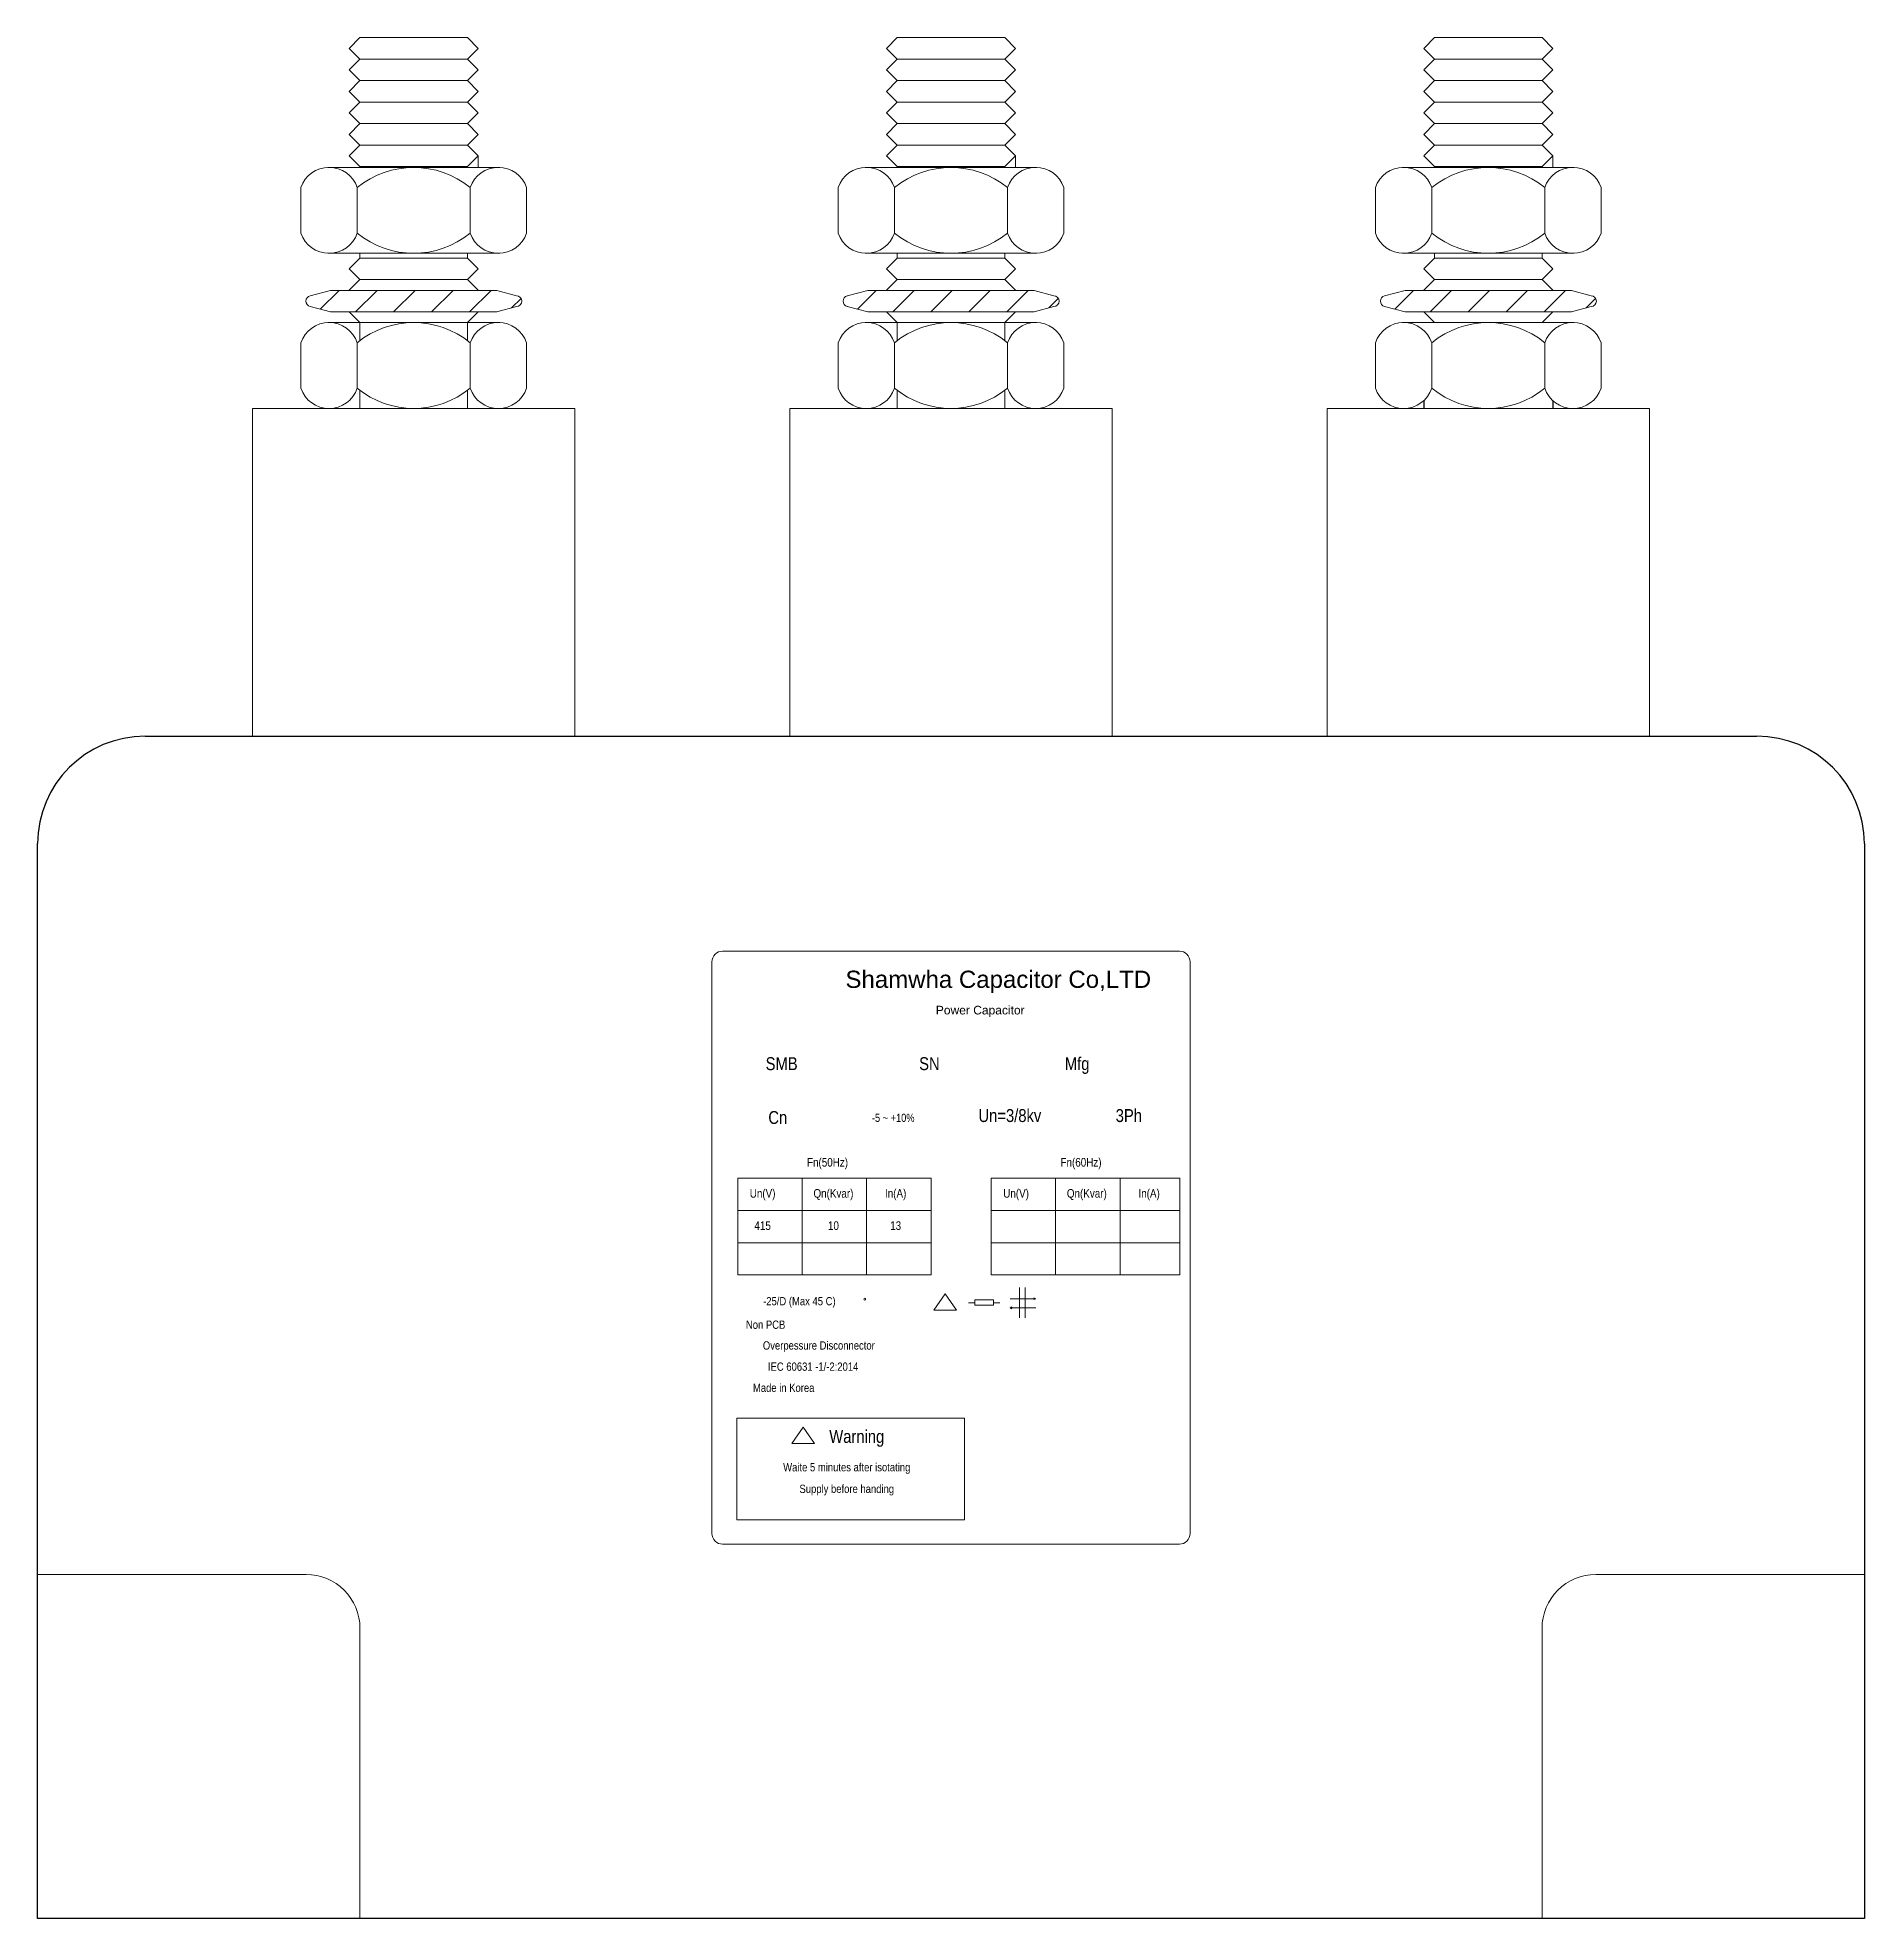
# Model space of a CAD drawing. Header units: millimetres. Extents: x 0 to 170, y 0 to 175.
import ezdxf
from ezdxf.enums import TextEntityAlignment as Align

# ---------------------------------------------------------------- set-up
doc = ezdxf.new("R2010")
doc.units = ezdxf.units.MM
doc.layers.add('00', color=7, linetype='Continuous', lineweight=0)
doc.styles.add('Helvetica-Narrow', font='txt')

# ---------------------------------------------------------------- blocks, each defined once
blk = doc.blocks.new('*U481')
at = {"lineweight": 5}
h = blk.add_hatch(dxfattribs=at)
h.set_pattern_fill('ANSI31', color=74, scale=20, style=0)
h.set_pattern_definition([(45, (-1124.0405, -915.758), (-1.767767, 1.767767), [])])
h.paths.add_polyline_path([(-40.44, 60.98), (-42.25, 61.48), (-44.5, 61.48), (-57.75, 61.48), (-59.7, 60.95, 0.727937), (-59.7, 60), (-57.75, 59.48), (-55.5, 59.48), (-42.25, 59.48), (-40.44, 59.98, 1)])
h = blk.add_hatch(dxfattribs=at)
h.set_pattern_fill('ANSI31', color=74, scale=20, style=0)
h.set_pattern_definition([(45, (-1074.0405, -915.758), (-1.767767, 1.767767), [])])
h.paths.add_polyline_path([(9.56, 60.98), (7.75, 61.48), (5.5, 61.48), (-7.75, 61.48), (-9.7, 60.95, 0.727937), (-9.7, 60), (-7.75, 59.48), (-5.5, 59.48), (7.75, 59.48), (9.56, 59.98, 1)])
h = blk.add_hatch(dxfattribs=at)
h.set_pattern_fill('ANSI31', color=74, scale=20, style=0)
h.set_pattern_definition([(45, (-1024.0405, -915.758), (-1.767767, 1.767767), [])])
h.paths.add_polyline_path([(59.56, 60.98), (57.75, 61.48), (55.5, 61.48), (42.25, 61.48), (40.3, 60.95, 0.727937), (40.3, 60), (42.25, 59.48), (44.5, 59.48), (57.75, 59.48), (59.56, 59.98, 1)])
at = {"color": 74, "lineweight": 5}
for p, q in [((-55, 83), (-56, 84)), ((-45, 83), (-44, 84)), ((-5, 83), (-6, 84)), ((5, 83), (6, 84)), ((45, 83), (44, 84)), ((55, 83), (56, 84)), ((-45, 83), (-55, 83)), ((5, 83), (-5, 83)), ((55, 83), (45, 83)), ((-55, 81), (-56, 82)), ((-45, 81), (-55, 81)), ((-45, 81), (-44, 82)), ((-5, 81), (-6, 82)), ((5, 81), (-5, 81)), ((5, 81), (6, 82)), ((45, 81), (44, 82)), ((55, 81), (45, 81)), ((55, 81), (56, 82)), ((-55, 79), (-56, 80)), ((-55, 79), (-56, 80)), ((-45, 79), (-55, 79)), ((-45, 79), (-55, 79)), ((-45, 79), (-44, 80)), ((-45, 79), (-44, 80)), ((-5, 79), (-6, 80)), ((-5, 79), (-6, 80)), ((5, 79), (-5, 79)), ((5, 79), (-5, 79)), ((5, 79), (6, 80)), ((5, 79), (6, 80)), ((45, 79), (44, 80)), ((45, 79), (44, 80)), ((55, 79), (45, 79)), ((55, 79), (45, 79)), ((55, 79), (56, 80)), ((55, 79), (56, 80)), ((-55, 77), (-56, 78)), ((-55, 77), (-56, 78)), ((-45, 77), (-55, 77)), ((-45, 77), (-55, 77)), ((-45, 77), (-44, 78)), ((-45, 77), (-44, 78)), ((-5, 77), (-6, 78)), ((-5, 77), (-6, 78)), ((5, 77), (-5, 77)), ((5, 77), (-5, 77)), ((5, 77), (6, 78)), ((5, 77), (6, 78)), ((45, 77), (44, 78)), ((45, 77), (44, 78)), ((55, 77), (45, 77)), ((55, 77), (45, 77)), ((55, 77), (56, 78)), ((55, 77), (56, 78)), ((-55, 75), (-56, 76)), ((-45, 75), (-44, 76)), ((-5, 75), (-6, 76)), ((5, 75), (6, 76)), ((45, 75), (44, 76)), ((55, 75), (56, 76)), ((-55, 73), (-56, 74)), ((-45, 75), (-55, 75)), ((-45, 73), (-44, 74)), ((-5, 73), (-6, 74)), ((5, 75), (-5, 75)), ((5, 73), (6, 74)), ((45, 73), (44, 74)), ((55, 75), (45, 75)), ((55, 73), (56, 74)), ((-45, 73), (-55, 73)), ((5, 73), (-5, 73)), ((55, 73), (45, 73)), ((-55, 64.49), (-55, 64.93)), ((-45, 64.49), (-45, 64.93)), ((-5, 64.49), (-5, 64.93)), ((5, 64.49), (5, 64.93)), ((45, 64.49), (45, 64.93)), ((55, 64.49), (55, 64.93)), ((-55, 62.49), (-56, 63.49)), ((-45, 64.49), (-55, 64.49)), ((-45, 62.49), (-44, 63.49)), ((-5, 62.49), (-6, 63.49)), ((5, 64.49), (-5, 64.49)), ((5, 62.49), (6, 63.49)), ((45, 62.49), (44, 63.49)), ((55, 64.49), (45, 64.49)), ((55, 62.49), (56, 63.49)), ((-57.75, 61.48), (-59.65, 60.97)), ((-57.75, 61.48), (-55.5, 61.48)), ((-57.75, 61.48), (-42.25, 61.48)), ((-55.99, 61.48), (-56, 61.49)), ((-55.99, 61.48), (-56, 61.49)), ((-45, 62.49), (-55, 62.49)), ((-42.25, 61.48), (-44.5, 61.48)), ((-44.01, 61.48), (-44, 61.49)), ((-44.01, 61.48), (-44, 61.49)), ((-40.44, 60.98), (-42.25, 61.48)), ((-7.75, 61.48), (-9.65, 60.97)), ((-7.75, 61.48), (7.75, 61.48)), ((-7.75, 61.48), (-5.5, 61.48)), ((-5.99, 61.48), (-6, 61.49)), ((-5.99, 61.48), (-6, 61.49)), ((5, 62.49), (-5, 62.49)), ((7.75, 61.48), (5.5, 61.48)), ((5.99, 61.48), (6, 61.49)), ((5.99, 61.48), (6, 61.49)), ((9.56, 60.98), (7.75, 61.48)), ((42.25, 61.48), (40.35, 60.97)), ((42.25, 61.48), (44.5, 61.48)), ((42.25, 61.48), (57.75, 61.48)), ((44.01, 61.48), (44, 61.49)), ((44.01, 61.48), (44, 61.49)), ((55, 62.49), (45, 62.49)), ((57.75, 61.48), (55.5, 61.48)), ((55.99, 61.48), (56, 61.49)), ((55.99, 61.48), (56, 61.49)), ((59.56, 60.98), (57.75, 61.48)), ((-57.75, 59.48), (-59.65, 59.99)), ((-40.44, 59.98), (-42.25, 59.48)), ((-7.75, 59.48), (-9.65, 59.99)), ((9.56, 59.98), (7.75, 59.48)), ((42.25, 59.48), (40.35, 59.99)), ((59.56, 59.98), (57.75, 59.48)), ((-55.5, 59.48), (-57.75, 59.48)), ((-42.25, 59.48), (-57.75, 59.48)), ((-55, 58.49), (-56, 59.49)), ((-55, 58.49), (-55, 56.81)), ((-45, 58.49), (-55, 58.49)), ((-45, 58.49), (-55, 58.49)), ((-45, 58.49), (-44, 59.49)), ((-45, 58.49), (-44, 59.49)), ((-45, 58.49), (-45, 56.81)), ((-42.25, 59.48), (-44.5, 59.48)), ((7.75, 59.48), (-7.75, 59.48)), ((-5.5, 59.48), (-7.75, 59.48)), ((-5, 58.49), (-6, 59.49)), ((-5, 58.49), (-5, 56.81)), ((5, 58.49), (-5, 58.49)), ((5, 58.49), (-5, 58.49)), ((5, 58.49), (6, 59.49)), ((5, 58.49), (6, 59.49)), ((5, 58.49), (5, 56.81)), ((7.75, 59.48), (5.5, 59.48)), ((44.5, 59.48), (42.25, 59.48)), ((57.75, 59.48), (42.25, 59.48)), ((45, 58.49), (44, 59.49)), ((55, 58.49), (45, 58.49)), ((55, 58.49), (45, 58.49)), ((55, 58.49), (56, 59.49)), ((55, 58.49), (56, 59.49)), ((57.75, 59.48), (55.5, 59.48)), ((-60.5, 52.37), (-60.5, 56.62)), ((-39.5, 52.37), (-39.5, 56.62)), ((-10.5, 52.37), (-10.5, 56.62)), ((10.5, 52.37), (10.5, 56.62)), ((39.5, 52.37), (39.5, 56.62)), ((60.5, 52.37), (60.5, 56.62)), ((-55, 52.17), (-55, 50.49)), ((-45, 52.17), (-45, 50.49)), ((-5, 52.17), (-5, 50.49)), ((5, 52.17), (5, 50.49)), ((-35, 50.49), (-65, 50.49)), ((-65, 50.49), (-65, 20)), ((-35, 20), (-35, 50.49)), ((15, 50.49), (-15, 50.49)), ((-15, 50.49), (-15, 20)), ((-15, 50.49), (-15, 20)), ((-15, 50.49), (-15, 20)), ((15, 20), (15, 50.49)), ((15, 20), (15, 50.49)), ((15, 20), (15, 50.49)), ((65, 50.49), (35, 50.49)), ((35, 50.49), (35, 20)), ((35, 50.49), (35, 20)), ((35, 50.49), (35, 20)), ((65, 20), (65, 50.49)), ((65, 20), (65, 50.49)), ((65, 20), (65, 50.49)), ((-35, 20), (-35, 48.49)), ((15, 20), (15, 48.49)), ((15, 20), (15, 48.49)), ((15, 20), (15, 48.49)), ((65, 20), (65, 48.49)), ((65, 20), (65, 48.49)), ((65, 20), (65, 48.49)), ((-50, 20), (-35, 20)), ((50, 20), (65, 20)), ((50, 20), (65, 20)), ((50, 20), (65, 20))]:
    blk.add_line(p, q, dxfattribs=at)
at = {"color": 74}
for p, q in [((44, 51.22), (44, 50.49)), ((56.01, 51.21), (56.01, 50.49)), ((-75, 20), (75, 20)), ((-75, 20), (75, 20)), ((-85, -90), (-85, 10)), ((85, 10), (85, -90)), ((85, -90), (-85, -90))]:
    blk.add_line(p, q, dxfattribs=at)
at = {"lineweight": 9}
for p, q in [((-13.85, -21.13), (-13.85, -30.13)), ((-7.85, -21.13), (-7.85, -30.13)), ((9.73, -21.13), (9.73, -30.13)), ((15.73, -21.13), (15.73, -30.13)), ((-19.85, -24.13), (-1.85, -24.13)), ((21.28, -24.13), (3.73, -24.13)), ((-19.85, -27.13), (-1.85, -27.13)), ((21.28, -27.13), (3.73, -27.13)), ((-19.85, -30.13), (-1.85, -30.13)), ((21.28, -30.13), (3.73, -30.13)), ((6.37, -31.31), (6.37, -34.12)), ((6.89, -31.31), (6.89, -34.12)), ((2.22, -32.71), (1.63, -32.71)), ((3.95, -32.71), (4.55, -32.71)), ((5.5, -32.34), (7.88, -32.34)), ((5.5, -33.18), (5.66, -33.1)), ((7.88, -33.18), (5.5, -33.18)), ((5.5, -33.18), (5.64, -33.18)), ((5.5, -33.18), (5.66, -33.27)), ((5.5, -33.18), (5.64, -33.18)), ((7.88, -32.34), (7.71, -32.26)), ((7.88, -32.34), (7.71, -32.43)), ((7.88, -32.34), (7.73, -32.34)), ((7.88, -32.34), (7.73, -32.34)), ((-1.61, -33.4), (0.5, -33.4))]:
    blk.add_line(p, q, dxfattribs=at)
at = {"color": 1, "lineweight": 9}
blk.add_line((-14.8, -45.81), (-12.69, -45.81), dxfattribs=at)
at = {"lineweight": 9}
blk.add_lwpolyline([(-21.25, -55.18), (21.25, -55.18, 0.414214), (22.25, -54.18), (22.25, -1, 0.414214), (21.25, 0), (-21.25, 0, 0.414214), (-22.25, -1), (-22.25, -54.18, 0.414214)], format="xyb", close=True, dxfattribs=at)
for points in [[(-19.85, -30.13), (-1.85, -30.13), (-1.85, -21.13), (-19.85, -21.13)], [(21.28, -30.13), (3.73, -30.13), (3.73, -21.13), (21.28, -21.13)], [(2.22, -32.95), (3.95, -32.95), (3.95, -32.46), (2.22, -32.46)], [(-19.94, -52.91), (1.26, -52.91), (1.26, -43.47), (-19.94, -43.47)]]:
    blk.add_lwpolyline(points, close=True, dxfattribs=at)
for points in [[(-1.61, -33.4), (-0.55, -31.88)], [(0.5, -33.4), (-0.55, -31.88)]]:
    blk.add_lwpolyline(points, dxfattribs=at)
at = {"color": 1, "lineweight": 9}
for points in [[(-14.8, -45.81), (-13.75, -44.28)], [(-12.69, -45.81), (-13.75, -44.28)]]:
    blk.add_lwpolyline(points, dxfattribs=at)
at = {"color": 8, "lineweight": 9}
for points in [[(-85, -58), (-60, -58, -0.414214), (-55, -63), (-55, -90)], [(85, -58), (60, -58, 0.414214), (55, -63), (55, -90)]]:
    blk.add_lwpolyline(points, format="xyb", dxfattribs=at)
at = {"lineweight": 9}
blk.add_circle((-8.03, -32.39), 0.0877, dxfattribs=at)
at = {"color": 74, "lineweight": 5}
for centre, start, end in [((-59.54, 60.48), 102.246, 257.754), ((-40.44, 60.48), 270, 90), ((-9.54, 60.48), 102.246, 257.754), ((9.56, 60.48), 270, 90), ((40.46, 60.48), 102.246, 257.754), ((59.56, 60.48), 270, 90)]:
    blk.add_arc(centre, 0.5, start, end, dxfattribs=at)
at = {"color": 74}
for centre, start, end in [((-75, 10), 90, 180), ((75, 10), 0, 90)]:
    blk.add_arc(centre, 10, start, end, dxfattribs=at)
at = {"layer": '00', "color": 74, "lineweight": 5}
for p, q in [((-56, 84), (-55, 85)), ((-55, 85), (-45, 85)), ((-44, 84), (-45, 85)), ((-6, 84), (-5, 85)), ((-5, 85), (5, 85)), ((6, 84), (5, 85)), ((44, 84), (45, 85)), ((45, 85), (55, 85)), ((56, 84), (55, 85)), ((-56, 82), (-55, 83)), ((-55, 83), (-45, 83)), ((-44, 82), (-45, 83)), ((-6, 82), (-5, 83)), ((-5, 83), (5, 83)), ((6, 82), (5, 83)), ((44, 82), (45, 83)), ((45, 83), (55, 83)), ((56, 82), (55, 83)), ((-56, 80), (-55, 81)), ((-56, 80), (-55, 81)), ((-55, 81), (-45, 81)), ((-55, 81), (-45, 81)), ((-44, 80), (-45, 81)), ((-44, 80), (-45, 81)), ((-6, 80), (-5, 81)), ((-6, 80), (-5, 81)), ((-5, 81), (5, 81)), ((-5, 81), (5, 81)), ((6, 80), (5, 81)), ((6, 80), (5, 81)), ((44, 80), (45, 81)), ((44, 80), (45, 81)), ((45, 81), (55, 81)), ((45, 81), (55, 81)), ((56, 80), (55, 81)), ((56, 80), (55, 81)), ((-56, 78), (-55, 79)), ((-56, 78), (-55, 79)), ((-55, 79), (-45, 79)), ((-55, 79), (-45, 79)), ((-44, 78), (-45, 79)), ((-44, 78), (-45, 79)), ((-6, 78), (-5, 79)), ((-6, 78), (-5, 79)), ((-5, 79), (5, 79)), ((-5, 79), (5, 79)), ((6, 78), (5, 79)), ((6, 78), (5, 79)), ((44, 78), (45, 79)), ((44, 78), (45, 79)), ((45, 79), (55, 79)), ((45, 79), (55, 79)), ((56, 78), (55, 79)), ((56, 78), (55, 79)), ((-56, 76), (-55, 77)), ((-55, 77), (-45, 77)), ((-44, 76), (-45, 77)), ((-6, 76), (-5, 77)), ((-5, 77), (5, 77)), ((6, 76), (5, 77)), ((44, 76), (45, 77)), ((45, 77), (55, 77)), ((56, 76), (55, 77)), ((-56, 74), (-55, 75)), ((-55, 75), (-45, 75)), ((-44, 74), (-45, 75)), ((-44, 72.93), (-44, 74)), ((-6, 74), (-5, 75)), ((-5, 75), (5, 75)), ((6, 74), (5, 75)), ((6, 72.93), (6, 74)), ((44, 74), (45, 75)), ((45, 75), (55, 75)), ((56, 74), (55, 75)), ((56, 72.93), (56, 74)), ((-42, 72.93), (-58, 72.93)), ((-58, 72.93), (-43.99, 72.93)), ((-8, 72.93), (6.01, 72.93)), ((8, 72.93), (-8, 72.93)), ((42, 72.93), (56.01, 72.93)), ((58, 72.93), (42, 72.93)), ((-60.5, 71.05), (-60.5, 66.8)), ((-55.25, 66.8), (-55.25, 71.05)), ((-44.75, 66.8), (-44.75, 71.05)), ((-39.5, 71.05), (-39.5, 66.8)), ((-10.5, 71.05), (-10.5, 66.8)), ((-5.25, 66.8), (-5.25, 71.05)), ((5.25, 66.8), (5.25, 71.05)), ((10.5, 71.05), (10.5, 66.8)), ((39.5, 71.05), (39.5, 66.8)), ((44.75, 66.8), (44.75, 71.05)), ((55.25, 66.8), (55.25, 71.05)), ((60.5, 71.05), (60.5, 66.8)), ((-42, 64.93), (-58, 64.93)), ((8, 64.93), (-8, 64.93)), ((58, 64.93), (42, 64.93)), ((-56, 63.49), (-55, 64.49)), ((-55, 64.49), (-45, 64.49)), ((-44, 63.49), (-45, 64.49)), ((-6, 63.49), (-5, 64.49)), ((-5, 64.49), (5, 64.49)), ((6, 63.49), (5, 64.49)), ((44, 63.49), (45, 64.49)), ((45, 64.49), (55, 64.49)), ((56, 63.49), (55, 64.49)), ((-56, 61.49), (-55, 62.49)), ((-56, 61.49), (-55, 62.49)), ((-55, 62.49), (-45, 62.49)), ((-55, 62.49), (-45, 62.49)), ((-44, 61.49), (-45, 62.49)), ((-44, 61.49), (-45, 62.49)), ((-6, 61.49), (-5, 62.49)), ((-6, 61.49), (-5, 62.49)), ((-5, 62.49), (5, 62.49)), ((-5, 62.49), (5, 62.49)), ((6, 61.49), (5, 62.49)), ((6, 61.49), (5, 62.49)), ((44, 61.49), (45, 62.49)), ((44, 61.49), (45, 62.49)), ((45, 62.49), (55, 62.49)), ((45, 62.49), (55, 62.49)), ((56, 61.49), (55, 62.49)), ((56, 61.49), (55, 62.49)), ((-58, 58.49), (-43.99, 58.49)), ((-42, 58.49), (-58, 58.49)), ((-55, 58.49), (-45, 58.49)), ((8, 58.49), (-8, 58.49)), ((-8, 58.49), (6.01, 58.49)), ((-5, 58.49), (5, 58.49)), ((58, 58.49), (42, 58.49)), ((42, 58.49), (56.01, 58.49)), ((45, 58.49), (55, 58.49)), ((-60.5, 52.37), (-60.5, 56.62)), ((-60.5, 56.62), (-60.5, 52.37)), ((-55.25, 52.37), (-55.25, 56.62)), ((-44.75, 52.37), (-44.75, 56.62)), ((-39.5, 52.37), (-39.5, 56.62)), ((-39.5, 56.62), (-39.5, 52.37)), ((-10.5, 56.62), (-10.5, 52.37)), ((-10.5, 52.37), (-10.5, 56.62)), ((-5.25, 52.37), (-5.25, 56.62)), ((5.25, 52.37), (5.25, 56.62)), ((10.5, 56.62), (10.5, 52.37)), ((10.5, 52.37), (10.5, 56.62)), ((39.5, 56.62), (39.5, 52.37)), ((39.5, 52.37), (39.5, 56.62)), ((44.75, 52.37), (44.75, 56.62)), ((55.25, 52.37), (55.25, 56.62)), ((60.5, 56.62), (60.5, 52.37)), ((60.5, 52.37), (60.5, 56.62)), ((-42, 50.49), (-58, 50.49)), ((-42, 50.49), (-58, 50.49)), ((-56.01, 50.49), (-43.99, 50.49)), ((8, 50.49), (-8, 50.49)), ((8, 50.49), (-8, 50.49)), ((-6.01, 50.49), (6.01, 50.49)), ((58, 50.49), (42, 50.49)), ((58, 50.49), (42, 50.49)), ((43.99, 50.49), (56.01, 50.49))]:
    blk.add_line(p, q, dxfattribs=at)
for centre, radius, start, end in [((-57.88, 70.16), 2.77, 18.8098, 161.1902), ((-50, 64.64), 8.28, 50.6699, 129.3301), ((-42.12, 70.16), 2.77, 18.8098, 161.1902), ((-7.88, 70.16), 2.77, 18.8098, 161.1902), ((0, 64.64), 8.28, 50.6699, 129.3301), ((7.88, 70.16), 2.77, 18.8098, 161.1902), ((42.12, 70.16), 2.77, 18.8098, 161.1902), ((50, 64.64), 8.28, 50.6699, 129.3301), ((57.88, 70.16), 2.77, 18.8098, 161.1902), ((-57.88, 67.7), 2.77, 198.8098, 341.1902), ((-50, 73.21), 8.28, 230.6699, 309.3301), ((-42.12, 67.7), 2.77, 198.8098, 341.1902), ((-7.88, 67.7), 2.77, 198.8098, 341.1902), ((0, 73.21), 8.28, 230.6699, 309.3301), ((7.88, 67.7), 2.77, 198.8098, 341.1902), ((42.12, 67.7), 2.77, 198.8098, 341.1902), ((50, 73.21), 8.28, 230.6699, 309.3301), ((57.88, 67.7), 2.77, 198.8098, 341.1902), ((-57.88, 55.72), 2.77, 18.8098, 161.1902), ((-50, 50.21), 8.28, 50.6699, 129.3301), ((-42.12, 55.72), 2.77, 18.8098, 161.1902), ((-7.88, 55.72), 2.77, 18.8098, 161.1902), ((0, 50.21), 8.28, 50.6699, 129.3301), ((7.88, 55.72), 2.77, 18.8098, 161.1902), ((42.12, 55.72), 2.77, 18.8098, 161.1902), ((50, 50.21), 8.28, 50.6699, 129.3301), ((57.88, 55.72), 2.77, 18.8098, 161.1902), ((-57.88, 53.26), 2.77, 198.8098, 341.1902), ((-57.88, 53.26), 2.77, 198.8098, 341.1902), ((-50, 58.78), 8.28, 230.6699, 309.3301), ((-50, 58.78), 8.28, 230.6699, 309.3301), ((-42.12, 53.26), 2.77, 198.8098, 341.1902), ((-42.12, 53.26), 2.77, 198.8098, 341.1902), ((-7.88, 53.26), 2.77, 198.8098, 341.1902), ((-7.88, 53.26), 2.77, 198.8098, 341.1902), ((0, 58.78), 8.28, 230.6699, 309.3301), ((0, 58.78), 8.28, 230.6699, 309.3301), ((7.88, 53.26), 2.77, 198.8098, 341.1902), ((7.88, 53.26), 2.77, 198.8098, 341.1902), ((42.12, 53.26), 2.77, 198.8098, 341.1902), ((42.12, 53.26), 2.77, 198.8098, 341.1902), ((50, 58.78), 8.28, 230.6699, 309.3301), ((50, 58.78), 8.28, 230.6699, 309.3301), ((57.88, 53.26), 2.77, 198.8098, 341.1902), ((57.88, 53.26), 2.77, 198.8098, 341.1902)]:
    blk.add_arc(centre, radius, start, end, dxfattribs=at)
at = {"style": 'Helvetica-Narrow'}
for s, height, p in [('SMB', 1.2, (-15.76, -10.47)), ('SN', 1.2, (-2.01, -10.47)), ('Mfg', 1.2, (11.74, -10.47)), ('Cn', 1.2, (-16.12, -15.48)), ('Un=3/8kv', 1.2, (5.48, -15.3)), ('3Ph', 1.2, (16.55, -15.3)), ('Fn(50Hz)', 0.8, (-11.49, -19.65)), ('Fn(60Hz)', 0.8, (12.1, -19.65)), ('Un(V)', 0.8, (-17.53, -22.54)), ('Qn(Kvar)', 0.8, (-10.94, -22.54)), ('In(A)', 0.8, (-5.15, -22.54)), ('Un(V)', 0.8, (6.06, -22.54)), ('Qn(Kvar)', 0.8, (12.64, -22.54)), ('In(A)', 0.8, (18.44, -22.54)), ('-25/D (Max 45 C)', 0.768, (-14.11, -32.57)), ('Non PCB', 0.768, (-17.25, -34.76)), ('Overpessure Disconnector', 0.768, (-12.3, -36.69)), ('IEC 60631 -1/-2:2014', 0.768, (-12.83, -38.66)), ('Made in Korea', 0.768, (-15.57, -40.63)), ('Waite 5 minutes after isotating', 0.768, (-9.7, -48.02)), ('Supply before handing', 0.768, (-9.7, -50.03))]:
    blk.add_text(s, height=height, dxfattribs=at).set_placement(p, align=Align.MIDDLE_CENTER)
blk.add_text('-5 ~ +10%%%', height=0.75, dxfattribs=at).set_placement((-7.36, -15.51), align=Align.MIDDLE_LEFT)
at = {"color": 1, "style": 'Helvetica-Narrow'}
for s, height, p in [('415', 0.8, (-17.53, -25.54)), ('10', 0.8, (-10.94, -25.54)), ('13', 0.8, (-5.15, -25.54)), ('Warning', 1.2, (-8.77, -45.16))]:
    blk.add_text(s, height=height, dxfattribs=at).set_placement(p, align=Align.MIDDLE_CENTER)
at = {"color": 7, "attachment_point": 5}
for s, insert, char_height in [('{\\fArial|b0|i0|c0|p34;\\C5;Shamwha Capacitor Co,LTD}', (4.4, -2.86), 1.6), ('{\\fArial|b0|i0|c0|p34;\\C256;Power Capacitor}', (2.72, -5.61), 0.8)]:
    blk.add_mtext(s, dxfattribs=dict(at, insert=insert, char_height=char_height))

msp = doc.modelspace()

# ---------------------------------------------------------------- block references
msp.add_blockref('*U481', (85, 90))

doc.saveas('drawing.dxf')
